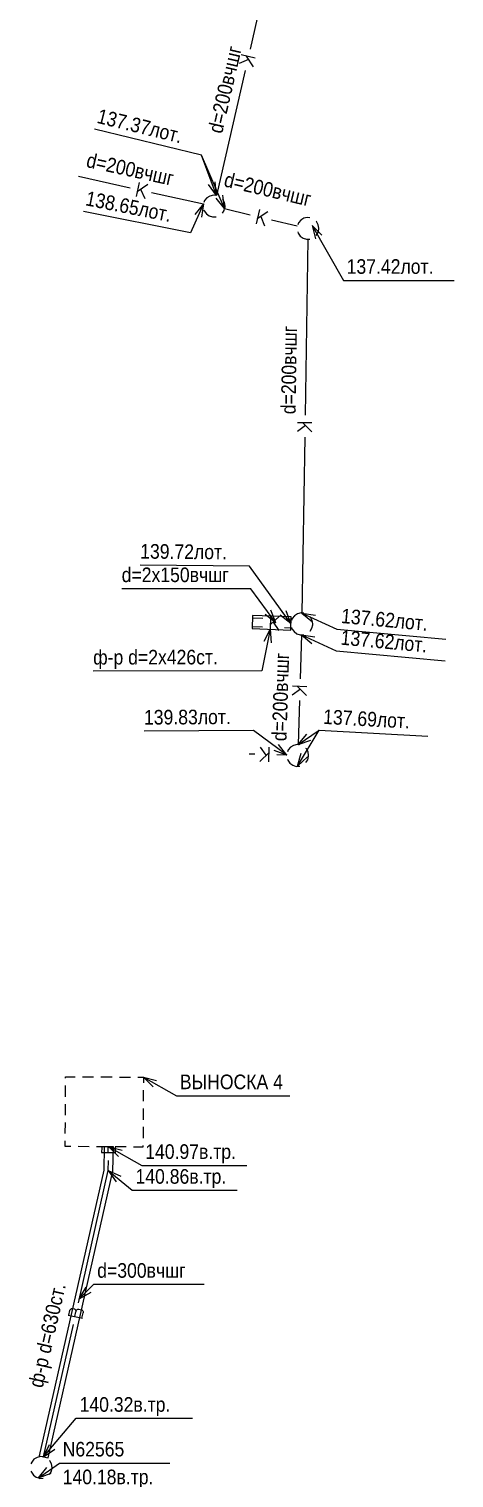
# Model space of a CAD drawing. Header units: metres. Extents: x -3947 to -3704, y 4976 to 6609.
# Drawn here: x -3741.3 to -3712.2, y 5279.2 to 5378.4 of the extents above; entities that cross this region are included whole.
import ezdxf
from ezdxf.enums import TextEntityAlignment as Align

# ---------------------------------------------------------------- set-up
doc = ezdxf.new("R2010")
doc.units = ezdxf.units.M
doc.header["$MEASUREMENT"] = 0
doc.layers.add('Водопровод', color=7, linetype='Continuous', lineweight=25)
doc.layers.add('Канализация самотёчная', color=7, linetype='Continuous', lineweight=25)
doc.styles.add('Style-RUSSIAN_1251', font='RUSSIAN_1251.shx')
doc.styles.add('Style-RUSSIAN_1251 I 0.00000', font='RUSSIAN_1251.shx')

msp = doc.modelspace()

# ---------------------------------------------------------------- linework, layer by layer
at = {"layer": 'Водопровод', "linetype": 'Continuous'}
for p, q in [((-3738.785, 5305.302), (-3738.78, 5306.066)), ((-3737.622, 5306.668), (-3736.859, 5306.664)), ((-3736.359, 5306.661), (-3735.596, 5306.657)), ((-3735.096, 5306.654), (-3734.333, 5306.65)), ((-3733.462, 5305.758), (-3733.466, 5304.995)), ((-3733.456, 5306.645), (-3732.794, 5305.986)), ((-3733.456, 5306.645), (-3732.549, 5306.422)), ((-3738.801, 5302.776), (-3738.796, 5303.539)), ((-3733.478, 5303.232), (-3733.482, 5302.469)), ((-3738.806, 5301.895), (-3738.804, 5302.276)), ((-3738.425, 5301.892), (-3738.806, 5301.895)), ((-3737.161, 5301.882), (-3737.925, 5301.888)), ((-3735.898, 5301.873), (-3736.661, 5301.878)), ((-3735.867, 5301.487), (-3735.861, 5301.808)), ((-3735.826, 5301.869), (-3735.164, 5301.211)), ((-3735.826, 5301.869), (-3734.919, 5301.647)), ((-3734.635, 5301.863), (-3735.398, 5301.869)), ((-3735.366, 5301.478), (-3735.359, 5301.84)), ((-3735.361, 5301.861), (-3735.359, 5301.84)), ((-3736.331, 5301.495), (-3735.333, 5301.477)), ((-3735.856, 5300.245), (-3735.843, 5300.944)), ((-3737.904, 5291.178), (-3735.856, 5300.245)), ((-3735.856, 5300.245), (-3735.321, 5299.479)), ((-3735.856, 5300.245), (-3735.003, 5299.865)), ((-3737.841, 5291.457), (-3737.382, 5292.271)), ((-3737.841, 5291.457), (-3737.028, 5291.917)), ((-3738.601, 5290.353), (-3737.628, 5290.133)), ((-3738.148, 5290.251), (-3738.077, 5290.564)), ((-3737.659, 5290.141), (-3737.58, 5290.494)), ((-3740.283, 5280.649), (-3738.235, 5289.715)), ((-3740.283, 5280.649), (-3739.89, 5281.496)), ((-3740.283, 5280.649), (-3739.51, 5281.173)), ((-3740.642, 5279.198), (-3740.052, 5279.922)), ((-3740.642, 5279.198), (-3739.763, 5279.514))]:
    msp.add_line(p, q, dxfattribs=at)
at = {"layer": 'Водопровод', "linetype": 'Continuous', "flags": 128}
for points in [[(-3738.777, 5306.566), (-3738.776, 5306.675), (-3738.122, 5306.671)], [(-3733.833, 5306.647), (-3733.456, 5306.645), (-3733.459, 5306.258)], [(-3733.456, 5306.645), (-3731.185, 5305.37), (-3723.431, 5305.37)], [(-3738.793, 5304.039), (-3738.791, 5304.245), (-3738.788, 5304.802)], [(-3733.47, 5304.495), (-3733.47, 5304.408), (-3733.474, 5303.732)], [(-3736.171, 5300.283), (-3740.59, 5280.718), (-3740.283, 5280.645), (-3739.976, 5280.58), (-3735.542, 5300.207), (-3735.511, 5301.864), (-3735.826, 5301.872), (-3736.141, 5301.875), (-3736.171, 5300.283)], [(-3736.294, 5301.495), (-3736.288, 5301.813), (-3736.282, 5301.843), (-3736.269, 5301.878)], [(-3735.877, 5301.87), (-3735.871, 5301.854), (-3735.861, 5301.808), (-3735.856, 5301.847), (-3735.853, 5301.87)], [(-3735.826, 5301.869), (-3733.555, 5300.595), (-3726.369, 5300.595)], [(-3733.485, 5301.969), (-3733.486, 5301.855), (-3734.135, 5301.859)], [(-3735.856, 5300.245), (-3734.22, 5298.895), (-3727.041, 5298.895)], [(-3737.841, 5291.457), (-3736.841, 5292.457), (-3729.295, 5292.457)], [(-3738.565, 5290.345), (-3738.495, 5290.656), (-3738.483, 5290.684), (-3738.453, 5290.729), (-3738.416, 5290.768), (-3738.397, 5290.783), (-3738.375, 5290.796), (-3738.348, 5290.805), (-3738.316, 5290.811), (-3738.301, 5290.811), (-3738.188, 5290.786), (-3738.167, 5290.776), (-3738.141, 5290.756), (-3738.124, 5290.737), (-3738.108, 5290.716), (-3738.094, 5290.684), (-3738.084, 5290.646), (-3738.078, 5290.612), (-3738.077, 5290.564), (-3738.065, 5290.601), (-3738.054, 5290.633), (-3738.029, 5290.677), (-3738.006, 5290.703), (-3737.981, 5290.726), (-3737.944, 5290.748), (-3737.905, 5290.76), (-3737.872, 5290.762), (-3737.686, 5290.72), (-3737.668, 5290.713), (-3737.645, 5290.696), (-3737.621, 5290.669), (-3737.6, 5290.632), (-3737.588, 5290.601), (-3737.579, 5290.551), (-3737.576, 5290.521), (-3737.58, 5290.494)], [(-3740.283, 5280.649), (-3738.046, 5283.28), (-3730.103, 5283.28)], [(-3740.31, 5280.642), (-3740.497, 5280.661), (-3740.735, 5280.606), (-3740.943, 5280.478), (-3741.098, 5280.289), (-3741.149, 5280.156)], [(-3740.642, 5279.198), (-3739.203, 5280.217), (-3731.65, 5280.217)], [(-3739.699, 5279.913), (-3739.739, 5280.154), (-3739.854, 5280.369), (-3739.886, 5280.399)], [(-3741.149, 5279.669), (-3741.123, 5279.583), (-3740.982, 5279.384), (-3740.784, 5279.241), (-3740.642, 5279.198), (-3740.55, 5279.17), (-3740.308, 5279.176)], [(-3739.883, 5279.424), (-3739.758, 5279.622), (-3739.701, 5279.86), (-3739.699, 5279.913)]]:
    msp.add_lwpolyline(points, dxfattribs=at)
at = {"layer": 'Канализация самотёчная', "linetype": 'Continuous'}
for p, q in [((-3724.192, 5385.607), (-3726.153, 5377.044)), ((-3726.266, 5376.332), (-3726.899, 5376.057)), ((-3725.799, 5376.42), (-3726.765, 5376.641)), ((-3726.421, 5376.563), (-3725.933, 5375.835)), ((-3726.488, 5375.581), (-3728.449, 5367.018)), ((-3737.905, 5368.334), (-3734.358, 5367.554)), ((-3733.738, 5367.913), (-3733.951, 5366.945)), ((-3733.875, 5367.29), (-3733.151, 5367.784)), ((-3733.646, 5367.447), (-3733.365, 5366.817)), ((-3728.449, 5367.018), (-3729.001, 5367.772)), ((-3728.449, 5367.018), (-3728.533, 5367.948)), ((-3732.893, 5367.231), (-3729.346, 5366.451)), ((-3729.346, 5366.451), (-3729.938, 5365.728)), ((-3729.346, 5366.451), (-3729.48, 5365.527)), ((-3727.896, 5366.12), (-3728.485, 5366.845)), ((-3727.896, 5366.12), (-3728.026, 5367.045)), ((-3727.896, 5366.12), (-3726.139, 5365.704)), ((-3725.513, 5366.053), (-3725.741, 5365.089)), ((-3725.66, 5365.433), (-3724.929, 5365.915)), ((-3725.428, 5365.586), (-3725.158, 5364.951)), ((-3724.679, 5365.358), (-3722.922, 5364.942)), ((-3721.903, 5364.961), (-3721.676, 5364.055)), ((-3721.903, 5364.961), (-3721.241, 5364.302)), ((-3722.207, 5364.03), (-3722.394, 5351.976)), ((-3721.918, 5351.44), (-3722.909, 5351.456)), ((-3722.556, 5351.45), (-3721.928, 5350.84)), ((-3722.357, 5351.257), (-3722.918, 5350.856)), ((-3722.418, 5350.477), (-3722.604, 5338.423)), ((-3724.396, 5337.747), (-3724.725, 5338.621)), ((-3723.355, 5337.708), (-3723.68, 5338.584)), ((-3725.983, 5338.106), (-3725.283, 5338.08)), ((-3724.396, 5337.747), (-3725.129, 5338.326)), ((-3724.749, 5338.244), (-3724.785, 5337.254)), ((-3724.772, 5337.607), (-3724.148, 5338.222)), ((-3724.574, 5337.802), (-3724.186, 5337.232)), ((-3723.355, 5337.708), (-3724.085, 5338.291)), ((-3723.785, 5338.024), (-3723.344, 5338.008)), ((-3722.604, 5338.423), (-3721.893, 5337.818)), ((-3722.604, 5338.423), (-3721.683, 5338.272)), ((-3726.005, 5337.506), (-3725.306, 5337.48)), ((-3724.787, 5337.311), (-3725.205, 5336.475)), ((-3724.787, 5337.311), (-3724.714, 5336.38)), ((-3723.807, 5337.425), (-3723.367, 5337.408)), ((-3722.639, 5336.94), (-3722.733, 5333.925)), ((-3722.639, 5336.94), (-3721.927, 5336.335)), ((-3722.639, 5336.94), (-3721.717, 5336.789)), ((-3722.706, 5333.205), (-3723.274, 5332.813)), ((-3722.265, 5333.382), (-3723.255, 5333.413)), ((-3722.902, 5333.402), (-3722.284, 5332.782)), ((-3722.779, 5332.426), (-3722.873, 5329.412)), ((-3722.873, 5329.412), (-3722.27, 5330.125)), ((-3722.873, 5329.412), (-3721.988, 5329.712)), ((-3725.835, 5328.755), (-3726.216, 5328.766)), ((-3724.859, 5328.88), (-3725.478, 5328.26)), ((-3725.055, 5328.684), (-3725.449, 5329.25)), ((-3724.878, 5328.243), (-3724.849, 5329.233)), ((-3723.636, 5328.692), (-3724.509, 5329.023)), ((-3723.636, 5328.692), (-3724.335, 5328.712)), ((-3723.636, 5328.692), (-3724.213, 5329.426)), ((-3722.907, 5327.93), (-3722.658, 5328.83)), ((-3722.907, 5327.93), (-3722.23, 5328.573))]:
    msp.add_line(p, q, dxfattribs=at)
at = {"layer": 'Канализация самотёчная', "linetype": 'Continuous', "flags": 128}
for points in [[(-3727.896, 5366.12), (-3729.487, 5369.771), (-3736.804, 5371.565)], [(-3728.449, 5367.018), (-3729.487, 5369.771), (-3736.804, 5371.565)], [(-3729.346, 5366.451), (-3730.224, 5364.458), (-3737.557, 5365.915)], [(-3728.476, 5367.02), (-3728.664, 5367.039), (-3728.902, 5366.984), (-3729.109, 5366.855), (-3729.265, 5366.667), (-3729.315, 5366.534)], [(-3727.866, 5366.291), (-3727.906, 5366.531), (-3728.021, 5366.747), (-3728.053, 5366.777)], [(-3728.049, 5365.801), (-3727.925, 5366), (-3727.896, 5366.12), (-3727.868, 5366.237), (-3727.866, 5366.291)], [(-3729.315, 5366.047), (-3729.29, 5365.961), (-3729.148, 5365.762), (-3728.95, 5365.619), (-3728.717, 5365.547), (-3728.475, 5365.554)], [(-3722.056, 5365.5), (-3722.244, 5365.519), (-3722.482, 5365.464), (-3722.689, 5365.335), (-3722.845, 5365.147), (-3722.895, 5365.014)], [(-3722.895, 5364.527), (-3722.87, 5364.441), (-3722.728, 5364.242), (-3722.53, 5364.099), (-3722.297, 5364.027), (-3722.207, 5364.03), (-3722.055, 5364.034)], [(-3721.903, 5364.961), (-3719.769, 5361.205), (-3712.2, 5361.205)], [(-3721.446, 5364.771), (-3721.486, 5365.011), (-3721.601, 5365.227), (-3721.633, 5365.257)], [(-3721.629, 5364.281), (-3721.505, 5364.48), (-3721.448, 5364.717), (-3721.446, 5364.771)], [(-3723.355, 5337.708), (-3726.199, 5341.639), (-3733.682, 5341.705)], [(-3724.396, 5337.747), (-3726.111, 5340.094), (-3734.941, 5340.094)], [(-3726.011, 5337.356), (-3723.372, 5337.258), (-3723.339, 5338.158), (-3725.978, 5338.256), (-3726.011, 5337.356)], [(-3722.476, 5338.41), (-3722.604, 5338.423), (-3722.664, 5338.429), (-3722.902, 5338.374), (-3723.109, 5338.245), (-3723.265, 5338.057), (-3723.315, 5337.924)], [(-3722.604, 5338.423), (-3720.221, 5337.32), (-3712.768, 5336.637)], [(-3721.866, 5337.681), (-3721.906, 5337.921), (-3722.021, 5338.137), (-3722.053, 5338.167)], [(-3722.049, 5337.191), (-3721.925, 5337.39), (-3721.868, 5337.627), (-3721.866, 5337.681)], [(-3724.787, 5337.311), (-3725.342, 5334.468), (-3736.89, 5334.446)], [(-3723.315, 5337.437), (-3723.29, 5337.351), (-3723.148, 5337.152), (-3722.95, 5337.009), (-3722.717, 5336.937), (-3722.639, 5336.94), (-3722.475, 5336.944)], [(-3722.639, 5336.94), (-3720.255, 5335.837), (-3712.803, 5335.153)], [(-3723.636, 5328.692), (-3725.932, 5330.379), (-3733.408, 5330.336)], [(-3722.907, 5327.93), (-3721.423, 5330.4), (-3713.993, 5329.995)], [(-3722.873, 5329.412), (-3721.423, 5330.4), (-3713.993, 5329.995)], [(-3722.756, 5329.4), (-3722.873, 5329.412), (-3722.944, 5329.419), (-3723.182, 5329.364), (-3723.389, 5329.235), (-3723.545, 5329.047), (-3723.595, 5328.914)], [(-3722.146, 5328.671), (-3722.186, 5328.911), (-3722.301, 5329.127), (-3722.333, 5329.157)], [(-3722.329, 5328.181), (-3722.205, 5328.38), (-3722.148, 5328.617), (-3722.146, 5328.671)], [(-3723.595, 5328.427), (-3723.57, 5328.341), (-3723.428, 5328.142), (-3723.23, 5327.999), (-3722.997, 5327.927), (-3722.907, 5327.93), (-3722.755, 5327.934)]]:
    msp.add_lwpolyline(points, dxfattribs=at)

# ---------------------------------------------------------------- texts
at = {"layer": 'Водопровод', "linetype": 'Continuous', "style": 'Style-RUSSIAN_1251', "width": 0.9}
for s, p in [('ВЫНОСКА 4', (-3730.96, 5306.82)), ('140.97в.тр.', (-3733.33, 5302.045)), ('140.86в.тр.', (-3733.995, 5300.345)), ('d=300вчшг', (-3736.616, 5293.907)), ('140.32в.тр.', (-3737.821, 5284.73)), ('N62565', (-3738.978, 5281.667)), ('140.18в.тр.', (-3738.978, 5279.767))]:
    msp.add_text(s, height=1, dxfattribs=at).set_placement(p, align=Align.TOP_LEFT)
at = {"layer": 'Водопровод', "linetype": 'Continuous', "style": 'Style-RUSSIAN_1251 I 0.00000', "width": 0.9}
msp.add_text('ф-р d=630ст.', height=1, rotation=77.27, dxfattribs=at).set_placement((-3740.354, 5285.318))
at = {"layer": 'Канализация самотёчная', "linetype": 'Continuous', "style": 'Style-RUSSIAN_1251 I 0.00000', "width": 0.9}
for rotation, p in [(77.099, (-3728.07, 5371.214)), (347.596, (-3737.42, 5368.98)), (346.68, (-3728.001, 5367.653)), (89.112, (-3723.042, 5352.033)), (88.22, (-3723.667, 5329.638))]:
    msp.add_text('d=200вчшг', height=1, rotation=rotation, dxfattribs=at).set_placement(p)
at = {"layer": 'Канализация самотёчная', "linetype": 'Continuous', "style": 'Style-RUSSIAN_1251', "width": 0.9}
for s, rotation, p in [('137.37лот.', 346.221, (-3736.458, 5372.973)), ('137.37лот.', 346.221, (-3736.458, 5372.973)), ('138.65лот.', 348.7641, (-3737.275, 5367.338)), ('139.72лот.', 359.4929, (-3733.669, 5343.155)), ('137.62лот.', 354.7618, (-3719.864, 5338.743)), ('137.62лот.', 354.7618, (-3719.899, 5337.26)), ('ф-р d=2х426ст.', 0.1105, (-3736.893, 5335.896)), ('139.83лот.', 0.3285, (-3733.417, 5331.786)), ('137.69лот.', 356.8791, (-3721.12, 5331.836)), ('137.69лот.', 356.8791, (-3721.12, 5331.836))]:
    msp.add_text(s, height=1, rotation=rotation, dxfattribs=at).set_placement(p, align=Align.TOP_LEFT)
for s, p in [('137.42лот.', (-3719.544, 5362.655)), ('d=2x150вчшг', (-3734.941, 5341.544))]:
    msp.add_text(s, height=1, dxfattribs=at).set_placement(p, align=Align.TOP_LEFT)

doc.saveas('drawing.dxf')
